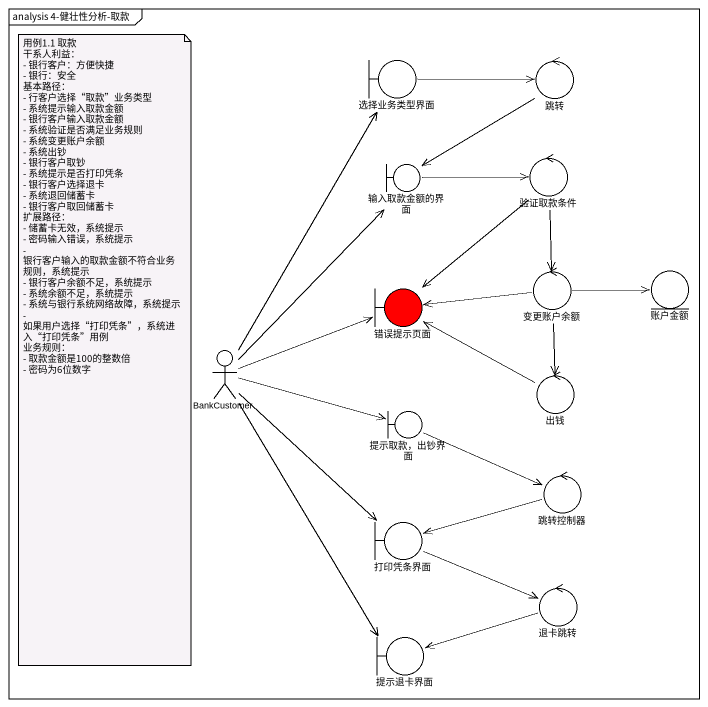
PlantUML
@startuml
mainframe analysis 4-健壮性分析-取款
boundary 选择业务类型界面
control 跳转
boundary 输入取款金额的界面
control 验证取款条件
control 变更账户余额
entity 账户金额
boundary 错误提示页面 #FF0000
actor BankCustomer
control 出钱
boundary "提示取款，出钞界面" as 提示取款_出钞界面
control 跳转控制器
boundary 打印凭条界面
control 退卡跳转
boundary 提示退卡界面
选择业务类型界面 -right-> 跳转
跳转 --> 输入取款金额的界面
输入取款金额的界面 -right-> 验证取款条件
验证取款条件 --> 变更账户余额
验证取款条件 --> 错误提示页面
变更账户余额 -right-> 账户金额
变更账户余额 -left-> 错误提示页面
变更账户余额 --> 出钱
BankCustomer -up-> 选择业务类型界面
BankCustomer -up-> 输入取款金额的界面
BankCustomer -right-> 错误提示页面
BankCustomer -right-> 提示取款_出钞界面
BankCustomer --> 打印凭条界面
BankCustomer --> 提示退卡界面
出钱 -left-> 错误提示页面
提示取款_出钞界面 -right-> 跳转控制器
跳转控制器 -left-> 打印凭条界面
打印凭条界面 -right-> 退卡跳转
退卡跳转 -left-> 提示退卡界面
note as N1
  用例1.1 取款
  干系人利益：
  - 银行客户：方便快捷
  - 银行：安全
  基本路径：
  - 行客户选择“取款”业务类型
  - 系统提示输入取款金额
  - 银行客户输入取款金额
  - 系统验证是否满足业务规则
  - 系统变更账户余额
  - 系统出钞
  - 银行客户取钞
  - 系统提示是否打印凭条
  - 银行客户选择退卡
  - 系统退回储蓄卡
  - 银行客户取回储蓄卡
  扩展路径：
  - 储蓄卡无效，系统提示
  - 密码输入错误，系统提示
  - 银行客户输入的取款金额不符合业务规则，系统提示
  - 银行客户余额不足，系统提示
  - 系统余额不足，系统提示
  - 系统与银行系统网络故障，系统提示
  - 如果用户选择“打印凭条”，系统进入“打印凭条”用例
  业务规则：
  - 取款金额是100的整数倍
  - 密码为6位数字
end note
@enduml
